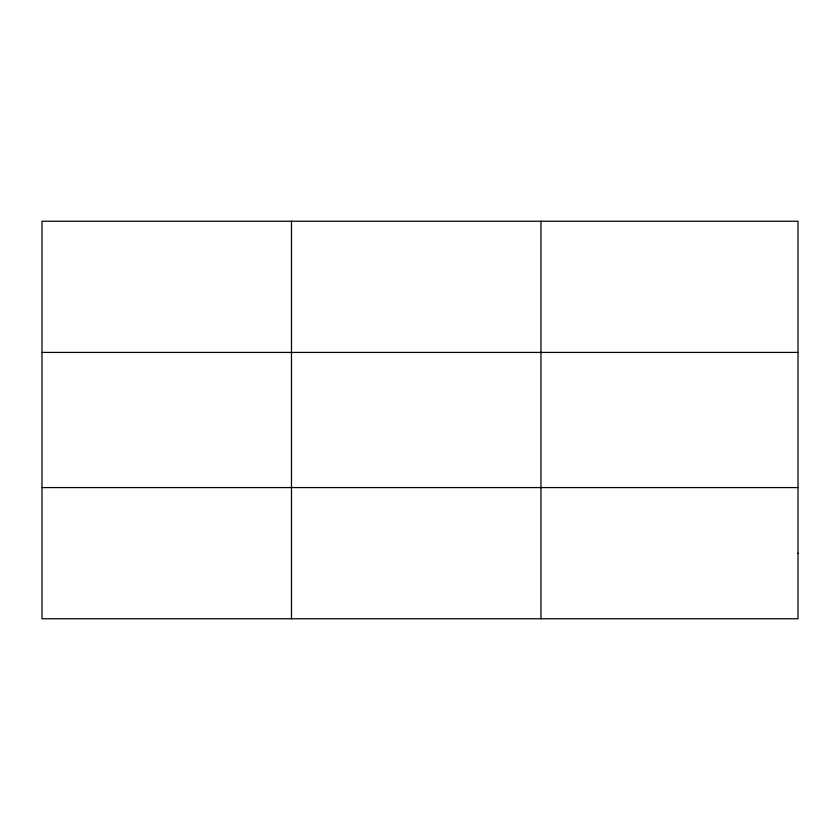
<?xml version="1.0" encoding="UTF-8"?>
<svg xmlns="http://www.w3.org/2000/svg" width="840" height="840" viewBox="0 0 840 840"><rect width="100%" height="100%" fill="white"/><g stroke="black" fill="none" stroke-linecap="round" stroke-linejoin="round"><path stroke-width="1.26" d="M291.48 618.765L291.48 221.235M540.96 618.765L540.96 221.235M42 352.422L798 352.422M42 487.578L798 487.578M798 553.172L798 618.765L42 618.765L42 221.235L798 221.235L798 553.172"/></g></svg>
